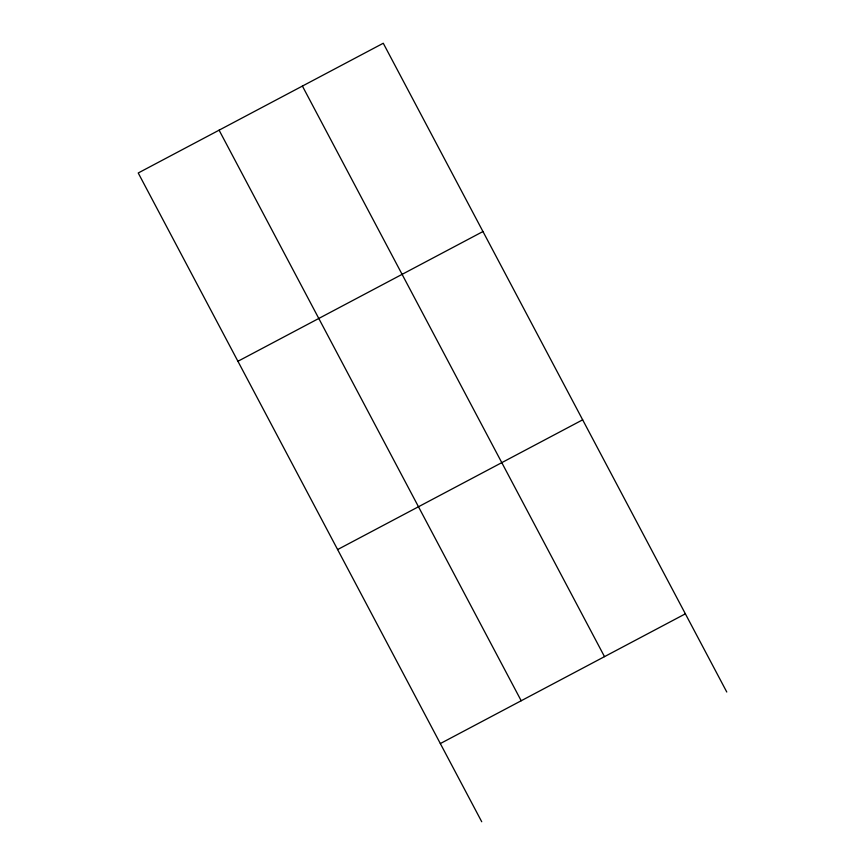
<?xml version="1.0" encoding="UTF-8"?>
<svg xmlns="http://www.w3.org/2000/svg" width="865" height="865" viewBox="0 0 865 865"><rect width="100%" height="100%" fill="white"/><g stroke="black" fill="none" stroke-linecap="round" stroke-linejoin="round"><path stroke-width="1.3" d="M237.929 361.278L482.962 231.539M337.62 549.567L582.653 419.828M440.339 743.565L685.372 613.826M726.773 692.011L383.271 43.25L138.227 172.989L481.729 821.75M302.404 86.067L604.505 656.643M219.094 130.172L521.195 700.747"/></g></svg>
